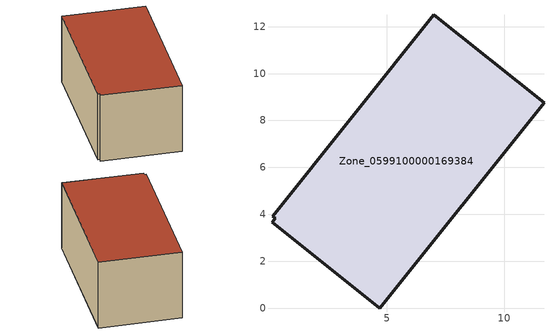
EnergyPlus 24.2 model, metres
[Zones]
Zone_0599100000169384
 floor ground (C_G): 11.7,8.76 4.69,0 0.11,3.65 0.24,3.82 0.14,3.91 7.01,12.5 z0.42
 wall outside (C_F): 11.7,8.76 7.01,12.5 0.14,3.91 0.24,3.82 0.11,3.65 4.69,0 11.7,8.76 z0.42:5.71
 roof outside (C_R): 4.69,0 11.7,8.76 7.01,12.5 0.14,3.91 0.24,3.82 0.11,3.65 z5.71
[BUILDING]
Pand.0599100000169384: North Axis=0; Terrain=City; Loads Convergence Tolerance Value=0.04; Temperature Convergence Tolerance Value=0.4; Solar Distribution=FullExterior; Maximum Number of Warmup Days=25; Minimum Number of Warmup Days=1
[Site:Location]
Rotterdam.The.Hague.AP_ZH_NLD Design_Conditions: Latitude=51.96; Longitude=4.45; Time Zone=1; Elevation=-4.5
[SITE:GROUNDTEMPERATURE:BUILDINGSURFACE]
18, 18, 18, 18, 18, 18, 18, 18, 18, 18, 18, 18
[MATERIAL] Thermal Absorptance=0.9; Solar Absorptance=0.7; Visible Absorptance=0.7
Name | Roughness | Thickness | Conductivity | Density | Specific Heat
G.TI.1975-1991 | MediumSmooth | 0.15 | 0.288461 | 540 | 1210
F.TI.1975-1991 | Rough | 0.3 | 0.230769 | 1920 | 840
R.TI.1975-1991 | MediumRough | 0.2 | 0.153846 | 1500 | 1000
[CONSTRUCTION]
C_G: G.TI.1975-1991
C_F: F.TI.1975-1991
C_R: R.TI.1975-1991
[ZONE]
Zone_0599100000169384: Type=1; Multiplier=1; Ceiling Height=Autocalculate; Volume=Autocalculate; Floor Area=autocalculate; Part of Total Floor Area=Yes
[ZONEINFILTRATION:DESIGNFLOWRATE]
Infil_Zone_0599100000169384: Zone or ZoneList or Space or SpaceList=Zone_0599100000169384; Schedule=AlwaysOn; Design Flow Rate Calculation Method=Flow/Area; Flow Rate per Floor Area=0.003; Constant Term Coefficient=1; Temperature Term Coefficient=0; Velocity Term Coefficient=0; Velocity Squared Term Coefficient=0
[HVACTEMPLATE:ZONE:IDEALLOADSAIRSYSTEM]
Zone_0599100000169384: Maximum Heating Supply Air Temperature=50; Minimum Cooling Supply Air Temperature=13; Maximum Heating Supply Air Humidity Ratio=0.0156; Minimum Cooling Supply Air Humidity Ratio=0.0077; Heating Limit=NoLimit; Cooling Limit=NoLimit; Dehumidification Control Type=ConstantSensibleHeatRatio; Cooling Sensible Heat Ratio=0.7; Dehumidification Setpoint=60; Humidification Control Type=None; Humidification Setpoint=30; Outdoor Air Method=None; Outdoor Air Flow Rate per Person=0.00944; Outdoor Air Flow Rate per Zone Floor Area=0; Outdoor Air Flow Rate per Zone=0; Demand Controlled Ventilation Type=None; Outdoor Air Economizer Type=NoEconomizer; Heat Recovery Type=None; Sensible Heat Recovery Effectiveness=0.7; Latent Heat Recovery Effectiveness=0.65
[ZONECONTROL:THERMOSTAT]
ThermostatControl_Zone_0599100000169384: Zone or ZoneList=Zone_0599100000169384; Control Type Schedule=DualSetpointControlType; Control 1=Thermostat_Zone_0599100000169384; Temperature Difference Between Cutout And Setpoint=0
[THERMOSTATSETPOINT:DUALSETPOINT]
Thermostat_Zone_0599100000169384: Heating Setpoint Temperature Schedule=HeatingSetpoint_Zone_0599100000169384; Cooling Setpoint Temperature Schedule=CoolingSetpoint_Zone_0599100000169384
[SCHEDULE:COMPACT]
HeatingSetpoint_Zone_0599100000169384: Through: 12/31, For: AllDays, Until: 24:00, 21
CoolingSetpoint_Zone_0599100000169384: Through: 12/31, For: AllDays, Until: 24:00, 24
DualSetpointControlType: Through: 12/31, For: AllDays, Until: 24:00, 4
AlwaysOn: Through: 12/31, For: AllDays, Until: 24:00, 1
